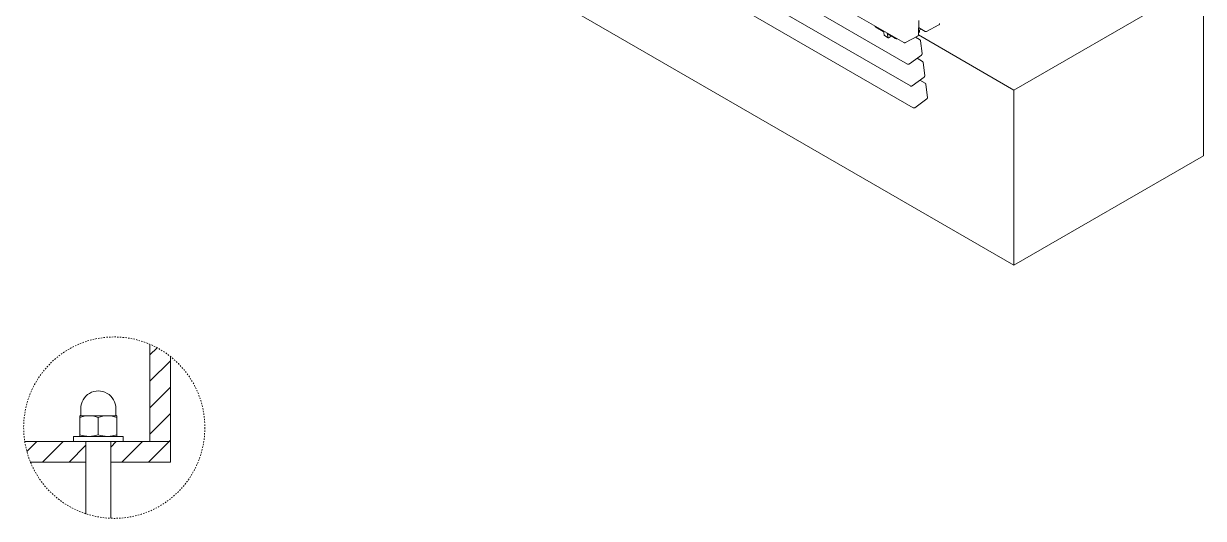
# Model space of a CAD drawing. Header units: inches. Extents: x -12 to 176, y -4 to 123.
# Drawn here: x 80.5 to 167.2, y 17.6 to 54 of the extents above; entities that cross this region are included whole.
import ezdxf

# ---------------------------------------------------------------- set-up
doc = ezdxf.new("R2010")
doc.units = ezdxf.units.IN
doc.linetypes.add('HIDDEN', pattern=[1.905, 1.27, -0.635])
doc.layers.add('ZANO_R', color=7, linetype='Continuous', lineweight=0)
doc.layers.add('ZANO_R_przerywana', color=250, linetype='HIDDEN', lineweight=0)

msp = doc.modelspace()

# ---------------------------------------------------------------- linework, layer by layer
at = {"layer": 'ZANO_R'}
for p, q in [((145.20497, 52.57838), (95.26202, 81.41296)), ((145.48089, 51.00074), (95.53795, 79.83531)), ((145.6808, 49.39572), (95.73786, 78.23029)), ((145.88071, 47.79069), (95.93777, 76.62527)), ((90.71982, 72.3518), (153.29419, 36.22447)), ((153.29419, 49.08269), (167.21363, 57.11909)), ((167.21363, 57.11909), (167.21363, 44.26086)), ((143.08241, 53.78399), (143.08311, 53.80344)), ((143.08275, 53.78066), (143.08241, 53.78399)), ((143.08321, 53.77733), (143.08275, 53.78066)), ((143.08378, 53.77403), (143.08321, 53.77733)), ((143.08446, 53.77074), (143.08378, 53.77403)), ((143.08526, 53.76748), (143.08446, 53.77074)), ((143.08617, 53.76426), (143.08526, 53.76748)), ((143.08719, 53.76106), (143.08617, 53.76426)), ((143.08833, 53.7579), (143.08719, 53.76106)), ((143.08957, 53.75479), (143.08833, 53.7579)), ((143.09091, 53.75172), (143.08957, 53.75479)), ((143.09237, 53.74869), (143.09091, 53.75172)), ((143.09392, 53.74572), (143.09237, 53.74869)), ((143.09558, 53.74281), (143.09392, 53.74572)), ((146.30972, 54.19633), (146.2721, 53.14687)), ((147.76685, 53.86994), (146.8768, 53.39951)), ((147.77035, 53.87186), (147.76685, 53.86994)), ((147.77378, 53.87391), (147.77035, 53.87186)), ((147.77714, 53.87607), (147.77378, 53.87391)), ((147.78043, 53.87834), (147.77714, 53.87607)), ((147.78364, 53.88072), (147.78043, 53.87834)), ((147.78677, 53.88321), (147.78364, 53.88072)), ((147.78981, 53.8858), (147.78677, 53.88321)), ((147.79276, 53.88849), (147.78981, 53.8858)), ((147.79561, 53.89129), (147.79276, 53.88849)), ((147.79838, 53.89417), (147.79561, 53.89129)), ((147.80104, 53.89715), (147.79838, 53.89417)), ((147.8036, 53.90022), (147.80104, 53.89715)), ((147.80605, 53.90337), (147.8036, 53.90022)), ((147.8084, 53.90661), (147.80605, 53.90337)), ((147.81064, 53.90992), (147.8084, 53.90661)), ((147.81276, 53.9133), (147.81064, 53.90992)), ((147.81477, 53.91676), (147.81276, 53.9133)), ((147.81666, 53.92028), (147.81477, 53.91676)), ((147.81843, 53.92386), (147.81666, 53.92028)), ((147.82007, 53.9275), (147.81843, 53.92386)), ((147.8216, 53.93119), (147.82007, 53.9275)), ((147.82299, 53.93494), (147.8216, 53.93119)), ((147.82426, 53.93873), (147.82299, 53.93494)), ((147.8254, 53.94256), (147.82426, 53.93873)), ((147.82641, 53.94642), (147.8254, 53.94256)), ((147.82729, 53.95032), (147.82641, 53.94642)), ((147.82804, 53.95424), (147.82729, 53.95032)), ((147.82866, 53.95819), (147.82804, 53.95424)), ((147.82914, 53.96216), (147.82866, 53.95819)), ((147.82948, 53.96614), (147.82914, 53.96216)), ((147.82969, 53.97013), (147.82948, 53.96614)), ((143.09734, 53.73995), (143.09558, 53.74281)), ((143.0992, 53.73716), (143.09734, 53.73995)), ((143.10115, 53.73443), (143.0992, 53.73716)), ((143.10319, 53.73177), (143.10115, 53.73443)), ((143.10533, 53.72918), (143.10319, 53.73177)), ((143.10755, 53.72667), (143.10533, 53.72918)), ((143.10986, 53.72424), (143.10755, 53.72667)), ((143.11226, 53.72189), (143.10986, 53.72424)), ((143.11473, 53.71962), (143.11226, 53.72189)), ((143.11728, 53.71745), (143.11473, 53.71962)), ((143.11991, 53.71536), (143.11728, 53.71745)), ((143.1226, 53.71336), (143.11991, 53.71536)), ((143.12536, 53.71146), (143.1226, 53.71336)), ((143.12819, 53.70965), (143.12536, 53.71146)), ((143.13108, 53.70794), (143.12819, 53.70965)), ((143.13402, 53.70634), (143.13108, 53.70794)), ((143.13702, 53.70483), (143.13402, 53.70634)), ((143.14007, 53.70344), (143.13702, 53.70483)), ((143.69128, 53.38519), (143.14007, 53.70344)), ((143.69128, 53.38519), (143.69364, 53.45095)), ((143.71843, 53.39954), (143.69128, 53.38519)), ((143.71365, 53.43939), (143.75003, 53.13582)), ((143.75003, 53.13582), (143.75015, 53.13397)), ((143.75015, 53.13397), (143.75033, 53.13212)), ((143.75033, 53.13212), (143.75057, 53.13028)), ((143.75057, 53.13028), (143.75088, 53.12844)), ((143.75088, 53.12844), (143.75125, 53.12662)), ((143.75125, 53.12662), (143.75169, 53.12482)), ((143.75169, 53.12482), (143.75219, 53.12303)), ((143.75219, 53.12303), (143.75274, 53.12126)), ((143.75274, 53.12126), (143.75337, 53.11951)), ((143.75337, 53.11951), (143.75405, 53.11778)), ((143.75405, 53.11778), (143.75479, 53.11607)), ((143.75479, 53.11607), (143.75558, 53.1144)), ((143.75558, 53.1144), (143.75644, 53.11275)), ((143.75644, 53.11275), (143.75736, 53.11113)), ((143.75736, 53.11113), (143.75832, 53.10955)), ((143.75832, 53.10955), (143.75935, 53.108)), ((143.75935, 53.108), (143.76042, 53.10648)), ((143.76042, 53.10648), (143.76155, 53.10501)), ((143.76155, 53.10501), (143.76273, 53.10357)), ((143.76273, 53.10357), (143.76396, 53.10218)), ((143.76396, 53.10218), (143.76524, 53.10083)), ((143.76524, 53.10083), (143.76656, 53.09952)), ((143.76656, 53.09952), (143.76793, 53.09827)), ((143.76793, 53.09827), (143.76934, 53.09706)), ((143.76934, 53.09706), (143.77079, 53.0959)), ((143.77079, 53.0959), (143.77228, 53.09479)), ((143.77228, 53.09479), (143.7738, 53.09373)), ((144.05132, 52.9335), (143.7738, 53.09373)), ((143.98316, 53.28379), (143.9808, 53.21804)), ((144.53201, 52.8998), (143.9808, 53.21804)), ((144.00068, 53.20656), (144.02842, 52.97509)), ((144.02842, 52.97509), (144.0287, 52.97296)), ((144.0287, 52.97296), (144.02904, 52.97085)), ((144.02904, 52.97085), (144.02942, 52.96878)), ((144.02942, 52.96878), (144.02985, 52.96673)), ((144.02985, 52.96673), (144.03033, 52.96472)), ((144.03033, 52.96472), (144.03086, 52.96274)), ((144.03086, 52.96274), (144.03144, 52.9608)), ((144.03144, 52.9608), (144.03207, 52.9589)), ((144.03207, 52.9589), (144.03275, 52.95704)), ((144.03275, 52.95704), (144.03348, 52.95523)), ((144.03348, 52.95523), (144.03426, 52.95346)), ((144.03426, 52.95346), (144.03509, 52.95174)), ((144.03509, 52.95174), (144.03597, 52.95007)), ((144.03597, 52.95007), (144.03642, 52.94925)), ((144.03642, 52.94925), (144.03689, 52.94845)), ((144.03689, 52.94845), (144.03737, 52.94766)), ((144.03737, 52.94766), (144.03786, 52.94689)), ((144.03786, 52.94689), (144.03836, 52.94612)), ((144.03836, 52.94612), (144.03888, 52.94537)), ((144.03888, 52.94537), (144.0394, 52.94464)), ((144.0394, 52.94464), (144.03994, 52.94392)), ((144.03994, 52.94392), (144.04049, 52.94321)), ((144.04049, 52.94321), (144.04105, 52.94252)), ((144.04105, 52.94252), (144.04162, 52.94184)), ((144.04162, 52.94184), (144.04219, 52.94118)), ((144.04219, 52.94118), (144.04279, 52.94053)), ((144.04279, 52.94053), (144.04339, 52.9399)), ((144.04339, 52.9399), (144.044, 52.93928)), ((144.044, 52.93928), (144.04462, 52.93868)), ((144.04462, 52.93868), (144.04525, 52.93809)), ((144.04525, 52.93809), (144.04589, 52.93752)), ((144.04589, 52.93752), (144.04654, 52.93697)), ((144.04654, 52.93697), (144.04719, 52.93643)), ((144.04719, 52.93643), (144.04786, 52.9359)), ((144.04786, 52.9359), (144.04854, 52.93539)), ((144.04854, 52.93539), (144.04922, 52.9349)), ((144.04922, 52.9349), (144.04992, 52.93442)), ((144.04992, 52.93442), (144.05062, 52.93396)), ((144.05062, 52.93396), (144.05133, 52.93352)), ((144.05133, 52.93352), (144.05205, 52.93309)), ((144.05205, 52.93309), (144.05278, 52.93267)), ((144.05278, 52.93267), (144.05351, 52.93228)), ((144.05351, 52.93228), (144.05425, 52.9319)), ((144.05425, 52.9319), (144.055, 52.93153)), ((144.055, 52.93153), (144.05575, 52.93118)), ((144.05575, 52.93118), (144.05651, 52.93085)), ((144.05651, 52.93085), (144.05728, 52.93053)), ((144.05728, 52.93053), (144.05806, 52.93023)), ((144.05806, 52.93023), (144.05884, 52.92995)), ((144.05884, 52.92995), (144.05962, 52.92968)), ((144.05962, 52.92968), (144.06042, 52.92943)), ((144.06042, 52.92943), (144.06122, 52.92919)), ((144.06122, 52.92919), (144.06202, 52.92896)), ((144.06202, 52.92896), (144.06284, 52.92876)), ((144.06284, 52.92876), (144.06367, 52.92856)), ((144.06367, 52.92856), (144.0645, 52.92839)), ((144.0645, 52.92839), (144.06535, 52.92822)), ((144.06535, 52.92822), (144.0662, 52.92808)), ((144.0662, 52.92808), (144.06706, 52.92795)), ((144.06706, 52.92795), (144.06793, 52.92783)), ((144.06793, 52.92783), (144.0688, 52.92773)), ((144.0688, 52.92773), (144.06969, 52.92765)), ((144.06969, 52.92765), (144.07058, 52.92758)), ((144.07058, 52.92758), (144.07148, 52.92753)), ((144.07148, 52.92753), (144.07239, 52.92749)), ((144.07239, 52.92749), (144.0733, 52.92747)), ((144.0733, 52.92747), (144.07422, 52.92747)), ((144.07422, 52.92747), (144.07515, 52.92749)), ((144.07515, 52.92749), (144.07608, 52.92752)), ((144.07608, 52.92752), (144.07797, 52.92763)), ((144.07797, 52.92763), (144.07988, 52.9278)), ((144.07988, 52.9278), (144.08181, 52.92805)), ((144.08181, 52.92805), (144.08377, 52.92836)), ((144.08377, 52.92836), (144.08574, 52.92874)), ((144.08574, 52.92874), (144.08773, 52.92918)), ((144.08773, 52.92918), (144.08974, 52.92969)), ((144.08974, 52.92969), (144.09176, 52.93026)), ((144.09176, 52.93026), (144.09379, 52.9309)), ((144.09379, 52.9309), (144.09583, 52.93161)), ((144.09583, 52.93161), (144.09788, 52.93238)), ((144.09788, 52.93238), (144.09993, 52.93321)), ((144.09993, 52.93321), (144.10199, 52.9341)), ((144.10199, 52.9341), (144.10405, 52.93505)), ((144.10405, 52.93505), (144.1061, 52.93607)), ((144.1061, 52.93607), (144.10816, 52.93714)), ((144.10816, 52.93714), (144.11022, 52.93826)), ((144.11022, 52.93826), (144.11226, 52.93945)), ((144.11226, 52.93945), (144.1143, 52.94068)), ((144.1143, 52.94068), (144.11633, 52.94197)), ((144.11633, 52.94197), (144.11835, 52.94331)), ((144.11835, 52.94331), (144.12036, 52.94469)), ((144.12036, 52.94469), (144.12235, 52.94612)), ((144.12235, 52.94612), (144.26758, 53.05247)), ((144.54156, 52.89501), (144.53201, 52.8998)), ((144.55126, 52.89055), (144.54156, 52.89501)), ((144.5611, 52.88643), (144.55126, 52.89055)), ((144.57108, 52.88264), (144.5611, 52.88643)), ((144.58119, 52.87919), (144.57108, 52.88264)), ((144.5914, 52.87609), (144.58119, 52.87919)), ((146.20926, 53.04668), (145.31921, 52.57625)), ((146.06942, 52.97277), (146.36347, 52.803)), ((146.21276, 53.04861), (146.20926, 53.04668)), ((146.2162, 53.05065), (146.21276, 53.04861)), ((146.21956, 53.05281), (146.2162, 53.05065)), ((146.22284, 53.05508), (146.21956, 53.05281)), ((146.22605, 53.05746), (146.22284, 53.05508)), ((146.22918, 53.05995), (146.22605, 53.05746)), ((146.23222, 53.06254), (146.22918, 53.05995)), ((146.23517, 53.06524), (146.23222, 53.06254)), ((146.23803, 53.06803), (146.23517, 53.06524)), ((146.24079, 53.07092), (146.23803, 53.06803)), ((146.24345, 53.0739), (146.24079, 53.07092)), ((146.24601, 53.07696), (146.24345, 53.0739)), ((146.24847, 53.08012), (146.24601, 53.07696)), ((146.25081, 53.08335), (146.24847, 53.08012)), ((146.25305, 53.08666), (146.25081, 53.08335)), ((146.25517, 53.09004), (146.25305, 53.08666)), ((146.25718, 53.0935), (146.25517, 53.09004)), ((146.25907, 53.09702), (146.25718, 53.0935)), ((146.26084, 53.1006), (146.25907, 53.09702)), ((146.26249, 53.10424), (146.26084, 53.1006)), ((146.26401, 53.10794), (146.26249, 53.10424)), ((146.26541, 53.11168), (146.26401, 53.10794)), ((146.26668, 53.11547), (146.26541, 53.11168)), ((146.26782, 53.1193), (146.26668, 53.11547)), ((146.26883, 53.12316), (146.26782, 53.1193)), ((146.26971, 53.12706), (146.26883, 53.12316)), ((146.27045, 53.13099), (146.26971, 53.12706)), ((146.27107, 53.13493), (146.27045, 53.13099)), ((146.27155, 53.1389), (146.27107, 53.13493)), ((153.29419, 49.08269), (146.27137, 53.13732)), ((146.27189, 53.14288), (146.27155, 53.1389)), ((146.2721, 53.14687), (146.27189, 53.14288)), ((146.28344, 53.46311), (146.46976, 53.57068)), ((146.76255, 53.40164), (146.291, 53.67389)), ((146.35194, 53.30978), (146.35194, 53.50266)), ((146.76615, 53.39965), (146.76255, 53.40164)), ((146.76981, 53.39778), (146.76615, 53.39965)), ((146.77354, 53.39604), (146.76981, 53.39778)), ((146.77733, 53.39443), (146.77354, 53.39604)), ((146.78116, 53.39296), (146.77733, 53.39443)), ((146.78505, 53.39162), (146.78116, 53.39296)), ((146.78898, 53.39041), (146.78505, 53.39162)), ((146.79296, 53.38934), (146.78898, 53.39041)), ((146.79696, 53.38842), (146.79296, 53.38934)), ((146.801, 53.38763), (146.79696, 53.38842)), ((146.80506, 53.38698), (146.801, 53.38763)), ((146.80914, 53.38648), (146.80506, 53.38698)), ((146.81324, 53.38611), (146.80914, 53.38648)), ((146.81734, 53.38589), (146.81324, 53.38611)), ((146.82146, 53.38582), (146.81734, 53.38589)), ((146.82557, 53.38588), (146.82146, 53.38582)), ((146.82968, 53.38609), (146.82557, 53.38588)), ((146.83377, 53.38644), (146.82968, 53.38609)), ((146.83786, 53.38694), (146.83377, 53.38644)), ((146.84192, 53.38758), (146.83786, 53.38694)), ((146.84596, 53.38835), (146.84192, 53.38758)), ((146.84997, 53.38927), (146.84596, 53.38835)), ((146.85394, 53.39033), (146.84997, 53.38927)), ((146.85788, 53.39152), (146.85394, 53.39033)), ((146.86177, 53.39285), (146.85788, 53.39152)), ((146.86561, 53.39432), (146.86177, 53.39285)), ((146.8694, 53.39592), (146.86561, 53.39432)), ((146.87313, 53.39765), (146.8694, 53.39592)), ((146.8768, 53.39951), (146.87313, 53.39765)), ((144.60172, 52.87333), (144.5914, 52.87609)), ((144.61212, 52.87093), (144.60172, 52.87333)), ((144.6226, 52.86889), (144.61212, 52.87093)), ((144.63314, 52.8672), (144.6226, 52.86889)), ((144.64373, 52.86587), (144.63314, 52.8672)), ((144.65437, 52.8649), (144.64373, 52.86587)), ((144.66503, 52.86429), (144.65437, 52.8649)), ((144.6757, 52.86405), (144.66503, 52.86429)), ((144.68637, 52.86417), (144.6757, 52.86405)), ((144.69704, 52.86465), (144.68637, 52.86417)), ((144.70768, 52.86549), (144.69704, 52.86465)), ((145.20856, 52.57639), (145.20497, 52.57838)), ((145.21223, 52.57452), (145.20856, 52.57639)), ((145.21595, 52.57278), (145.21223, 52.57452)), ((145.21974, 52.57117), (145.21595, 52.57278)), ((145.22358, 52.5697), (145.21974, 52.57117)), ((145.22747, 52.56836), (145.22358, 52.5697)), ((145.2314, 52.56715), (145.22747, 52.56836)), ((145.23537, 52.56609), (145.2314, 52.56715)), ((145.23938, 52.56516), (145.23537, 52.56609)), ((145.24341, 52.56437), (145.23938, 52.56516)), ((145.24747, 52.56372), (145.24341, 52.56437)), ((145.25155, 52.56322), (145.24747, 52.56372)), ((145.25565, 52.56286), (145.25155, 52.56322)), ((145.25976, 52.56264), (145.25565, 52.56286)), ((145.26387, 52.56256), (145.25976, 52.56264)), ((145.26798, 52.56263), (145.26387, 52.56256)), ((145.27209, 52.56284), (145.26798, 52.56263)), ((145.27619, 52.56319), (145.27209, 52.56284)), ((145.28027, 52.56368), (145.27619, 52.56319)), ((145.28433, 52.56432), (145.28027, 52.56368)), ((145.28837, 52.5651), (145.28433, 52.56432)), ((145.29238, 52.56601), (145.28837, 52.5651)), ((145.29635, 52.56707), (145.29238, 52.56601)), ((145.30029, 52.56827), (145.29635, 52.56707)), ((145.30418, 52.5696), (145.30029, 52.56827)), ((145.30802, 52.57106), (145.30418, 52.5696)), ((145.31181, 52.57266), (145.30802, 52.57106)), ((145.31554, 52.57439), (145.31181, 52.57266)), ((145.31921, 52.57625), (145.31554, 52.57439)), ((146.36347, 52.803), (146.36693, 52.80092)), ((146.36693, 52.80092), (146.37032, 52.79872)), ((146.37032, 52.79872), (146.37363, 52.79641)), ((146.37363, 52.79641), (146.37686, 52.79399)), ((146.37686, 52.79399), (146.38001, 52.79146)), ((146.38001, 52.79146), (146.38307, 52.78882)), ((146.38307, 52.78882), (146.38603, 52.78608)), ((146.38603, 52.78608), (146.3889, 52.78324)), ((146.3889, 52.78324), (146.39168, 52.7803)), ((146.39168, 52.7803), (146.39435, 52.77727)), ((146.39435, 52.77727), (146.39691, 52.77415)), ((146.39691, 52.77415), (146.39937, 52.77094)), ((146.39937, 52.77094), (146.40171, 52.76766)), ((146.40171, 52.76766), (146.40395, 52.76429)), ((146.40395, 52.76429), (146.40606, 52.76085)), ((146.40606, 52.76085), (146.40806, 52.75734)), ((146.40806, 52.75734), (146.40993, 52.75376)), ((146.40993, 52.75376), (146.41169, 52.75013)), ((146.41169, 52.75013), (146.41331, 52.74643)), ((146.41331, 52.74643), (146.41481, 52.74268)), ((146.41481, 52.74268), (146.41618, 52.73888)), ((146.41618, 52.73888), (146.41742, 52.73504)), ((146.41742, 52.73504), (146.41853, 52.73115)), ((146.41853, 52.73115), (146.4195, 52.72723)), ((146.4195, 52.72723), (146.42034, 52.72328)), ((146.42034, 52.72328), (146.42105, 52.71931)), ((146.42105, 52.71931), (146.42162, 52.71531)), ((146.42162, 52.71531), (146.54008, 51.76418)), ((146.49266, 51.65429), (145.60973, 51.00774)), ((146.1754, 51.42197), (146.56338, 51.19797)), ((146.49588, 51.65674), (146.49266, 51.65429)), ((146.49902, 51.65929), (146.49588, 51.65674)), ((146.50207, 51.66196), (146.49902, 51.65929)), ((146.50503, 51.66472), (146.50207, 51.66196)), ((146.50789, 51.66759), (146.50503, 51.66472)), ((146.51065, 51.67055), (146.50789, 51.66759)), ((146.51331, 51.6736), (146.51065, 51.67055)), ((146.51586, 51.67675), (146.51331, 51.6736)), ((146.5183, 51.67998), (146.51586, 51.67675)), ((146.52063, 51.68329), (146.5183, 51.67998)), ((146.52284, 51.68668), (146.52063, 51.68329)), ((146.52494, 51.69014), (146.52284, 51.68668)), ((146.52692, 51.69367), (146.52494, 51.69014)), ((146.52877, 51.69727), (146.52692, 51.69367)), ((146.5305, 51.70093), (146.52877, 51.69727)), ((146.53211, 51.70465), (146.5305, 51.70093)), ((146.53358, 51.70842), (146.53211, 51.70465)), ((146.53493, 51.71224), (146.53358, 51.70842)), ((146.53614, 51.7161), (146.53493, 51.71224)), ((146.53722, 51.72), (146.53614, 51.7161)), ((146.53817, 51.72394), (146.53722, 51.72)), ((146.53898, 51.7279), (146.53817, 51.72394)), ((146.53966, 51.7319), (146.53898, 51.7279)), ((146.54019, 51.73591), (146.53966, 51.7319)), ((146.54008, 51.76418), (146.54051, 51.76016)), ((146.54059, 51.73994), (146.54019, 51.73591)), ((146.54051, 51.76016), (146.54081, 51.75612)), ((146.54085, 51.74398), (146.54059, 51.73994)), ((146.54081, 51.75612), (146.54096, 51.75207)), ((146.54098, 51.74802), (146.54085, 51.74398)), ((146.54096, 51.75207), (146.54098, 51.74802)), ((146.56338, 51.19797), (146.56684, 51.19589)), ((146.56684, 51.19589), (146.57023, 51.1937)), ((146.57023, 51.1937), (146.57354, 51.19139)), ((146.57354, 51.19139), (146.57677, 51.18896)), ((146.57677, 51.18896), (146.57992, 51.18643)), ((146.57992, 51.18643), (146.58298, 51.18379)), ((146.58298, 51.18379), (146.58594, 51.18105)), ((146.58594, 51.18105), (146.58882, 51.17821)), ((146.58882, 51.17821), (146.59159, 51.17528)), ((146.59159, 51.17528), (146.59426, 51.17225)), ((146.59426, 51.17225), (146.59682, 51.16913)), ((146.59682, 51.16913), (146.59928, 51.16592)), ((146.59928, 51.16592), (146.60163, 51.16263)), ((146.60163, 51.16263), (146.60386, 51.15927)), ((146.60386, 51.15927), (146.60597, 51.15583)), ((146.60597, 51.15583), (146.60797, 51.15232)), ((146.60797, 51.15232), (146.60985, 51.14874)), ((146.60985, 51.14874), (146.6116, 51.1451)), ((146.6116, 51.1451), (146.61322, 51.1414)), ((145.4844, 50.99879), (145.48089, 51.00074)), ((145.48797, 50.99697), (145.4844, 50.99879)), ((145.49161, 50.99526), (145.48797, 50.99697)), ((145.4953, 50.99368), (145.49161, 50.99526)), ((145.49904, 50.99223), (145.4953, 50.99368)), ((145.50283, 50.9909), (145.49904, 50.99223)), ((145.50666, 50.98971), (145.50283, 50.9909)), ((145.51053, 50.98864), (145.50666, 50.98971)), ((145.51444, 50.98771), (145.51053, 50.98864)), ((145.51837, 50.98691), (145.51444, 50.98771)), ((145.52233, 50.98624), (145.51837, 50.98691)), ((145.52631, 50.98571), (145.52233, 50.98624)), ((145.5303, 50.98531), (145.52631, 50.98571)), ((145.53431, 50.98505), (145.5303, 50.98531)), ((145.53832, 50.98493), (145.53431, 50.98505)), ((145.54234, 50.98494), (145.53832, 50.98493)), ((145.54635, 50.98509), (145.54234, 50.98494)), ((145.55035, 50.98538), (145.54635, 50.98509)), ((145.55434, 50.9858), (145.55035, 50.98538)), ((145.55832, 50.98636), (145.55434, 50.9858)), ((145.56227, 50.98705), (145.55832, 50.98636)), ((145.5662, 50.98787), (145.56227, 50.98705)), ((145.5701, 50.98883), (145.5662, 50.98787)), ((145.57396, 50.98992), (145.5701, 50.98883)), ((145.57779, 50.99115), (145.57396, 50.98992)), ((145.58157, 50.9925), (145.57779, 50.99115)), ((145.5853, 50.99397), (145.58157, 50.9925)), ((145.58898, 50.99558), (145.5853, 50.99397)), ((145.5926, 50.99731), (145.58898, 50.99558)), ((145.59617, 50.99916), (145.5926, 50.99731)), ((145.59966, 51.00113), (145.59617, 50.99916)), ((145.60309, 51.00322), (145.59966, 51.00113)), ((145.60645, 51.00542), (145.60309, 51.00322)), ((145.60973, 51.00774), (145.60645, 51.00542)), ((146.61322, 51.1414), (146.61472, 51.13765)), ((146.61472, 51.13765), (146.61609, 51.13386)), ((146.61609, 51.13386), (146.61733, 51.13001)), ((146.61733, 51.13001), (146.61844, 51.12613)), ((146.61844, 51.12613), (146.61942, 51.12221)), ((146.61942, 51.12221), (146.62026, 51.11826)), ((146.62026, 51.11826), (146.62096, 51.11428)), ((146.62096, 51.11428), (146.62153, 51.11028)), ((146.62153, 51.11028), (146.73999, 50.15916)), ((146.69257, 50.04927), (145.80964, 49.40271)), ((146.37531, 49.81694), (146.76329, 49.59295)), ((146.69579, 50.05171), (146.69257, 50.04927)), ((146.69893, 50.05427), (146.69579, 50.05171)), ((146.70198, 50.05693), (146.69893, 50.05427)), ((146.70494, 50.0597), (146.70198, 50.05693)), ((146.7078, 50.06256), (146.70494, 50.0597)), ((146.71056, 50.06553), (146.7078, 50.06256)), ((146.71322, 50.06858), (146.71056, 50.06553)), ((146.71577, 50.07172), (146.71322, 50.06858)), ((146.71821, 50.07495), (146.71577, 50.07172)), ((146.72054, 50.07826), (146.71821, 50.07495)), ((146.72275, 50.08165), (146.72054, 50.07826)), ((146.72485, 50.08512), (146.72275, 50.08165)), ((146.72683, 50.08865), (146.72485, 50.08512)), ((146.72868, 50.09225), (146.72683, 50.08865)), ((146.73041, 50.09591), (146.72868, 50.09225)), ((146.73202, 50.09962), (146.73041, 50.09591)), ((146.73349, 50.10339), (146.73202, 50.09962)), ((146.73484, 50.10721), (146.73349, 50.10339)), ((146.73605, 50.11108), (146.73484, 50.10721)), ((146.73713, 50.11498), (146.73605, 50.11108)), ((146.73808, 50.11891), (146.73713, 50.11498)), ((146.73889, 50.12288), (146.73808, 50.11891)), ((146.73957, 50.12687), (146.73889, 50.12288)), ((146.7401, 50.13088), (146.73957, 50.12687)), ((146.73999, 50.15916), (146.74042, 50.15513)), ((146.7405, 50.13491), (146.7401, 50.13088)), ((146.74042, 50.15513), (146.74072, 50.15109)), ((146.74077, 50.13895), (146.7405, 50.13491)), ((146.74072, 50.15109), (146.74087, 50.14705)), ((146.74089, 50.143), (146.74077, 50.13895)), ((146.74087, 50.14705), (146.74089, 50.143)), ((146.76329, 49.59295), (146.76675, 49.59087)), ((146.76675, 49.59087), (146.77014, 49.58867)), ((146.77014, 49.58867), (146.77345, 49.58636)), ((146.77345, 49.58636), (146.77668, 49.58394)), ((146.77668, 49.58394), (146.77983, 49.58141)), ((146.77983, 49.58141), (146.78289, 49.57877)), ((146.78289, 49.57877), (146.78586, 49.57603)), ((146.78586, 49.57603), (146.78873, 49.57319)), ((146.78873, 49.57319), (146.7915, 49.57025)), ((146.7915, 49.57025), (146.79417, 49.56722)), ((146.79417, 49.56722), (146.79673, 49.5641)), ((146.79673, 49.5641), (146.79919, 49.5609)), ((146.79919, 49.5609), (146.80154, 49.55761)), ((146.80154, 49.55761), (146.80377, 49.55424)), ((146.80377, 49.55424), (146.80588, 49.5508)), ((146.80588, 49.5508), (146.80788, 49.54729)), ((146.80788, 49.54729), (146.80976, 49.54372)), ((146.80976, 49.54372), (146.81151, 49.54008)), ((146.81151, 49.54008), (146.81314, 49.53638)), ((146.81314, 49.53638), (146.81464, 49.53263)), ((146.81464, 49.53263), (146.81601, 49.52883)), ((146.81601, 49.52883), (146.81725, 49.52499)), ((146.81725, 49.52499), (146.81835, 49.5211)), ((146.81835, 49.5211), (146.81933, 49.51718)), ((146.81933, 49.51718), (146.82017, 49.51323)), ((146.82017, 49.51323), (146.82087, 49.50926)), ((146.82087, 49.50926), (146.82144, 49.50526)), ((146.82144, 49.50526), (146.9399, 48.55413)), ((145.68431, 49.39377), (145.6808, 49.39572)), ((145.68789, 49.39194), (145.68431, 49.39377)), ((145.69152, 49.39024), (145.68789, 49.39194)), ((145.69521, 49.38866), (145.69152, 49.39024)), ((145.69895, 49.3872), (145.69521, 49.38866)), ((145.70274, 49.38588), (145.69895, 49.3872)), ((145.70657, 49.38468), (145.70274, 49.38588)), ((145.71044, 49.38362), (145.70657, 49.38468)), ((145.71435, 49.38268), (145.71044, 49.38362)), ((145.71828, 49.38188), (145.71435, 49.38268)), ((145.72224, 49.38122), (145.71828, 49.38188)), ((145.72622, 49.38068), (145.72224, 49.38122)), ((145.73021, 49.38029), (145.72622, 49.38068)), ((145.73422, 49.38003), (145.73021, 49.38029)), ((145.73823, 49.37991), (145.73422, 49.38003)), ((145.74225, 49.37992), (145.73823, 49.37991)), ((145.74626, 49.38007), (145.74225, 49.37992)), ((145.75026, 49.38035), (145.74626, 49.38007)), ((145.75426, 49.38078), (145.75026, 49.38035)), ((145.75823, 49.38133), (145.75426, 49.38078)), ((145.76219, 49.38202), (145.75823, 49.38133)), ((145.76611, 49.38285), (145.76219, 49.38202)), ((145.77001, 49.38381), (145.76611, 49.38285)), ((145.77388, 49.3849), (145.77001, 49.38381)), ((145.7777, 49.38612), (145.77388, 49.3849)), ((145.78148, 49.38747), (145.7777, 49.38612)), ((145.78521, 49.38895), (145.78148, 49.38747)), ((145.78889, 49.39055), (145.78521, 49.38895)), ((145.79251, 49.39228), (145.78889, 49.39055)), ((145.79608, 49.39413), (145.79251, 49.39228)), ((145.79957, 49.3961), (145.79608, 49.39413)), ((145.803, 49.39819), (145.79957, 49.3961)), ((145.80636, 49.4004), (145.803, 49.39819)), ((145.80964, 49.40271), (145.80636, 49.4004)), ((146.9399, 48.55413), (146.94034, 48.55011)), ((146.94034, 48.55011), (146.94063, 48.54607)), ((146.94063, 48.54607), (146.94078, 48.54202)), ((153.29419, 36.22447), (153.29419, 49.08269)), ((145.88422, 47.78875), (145.88071, 47.79069)), ((145.8878, 47.78692), (145.88422, 47.78875)), ((145.89143, 47.78521), (145.8878, 47.78692)), ((145.89512, 47.78363), (145.89143, 47.78521)), ((145.89886, 47.78218), (145.89512, 47.78363)), ((145.90265, 47.78085), (145.89886, 47.78218)), ((145.90648, 47.77966), (145.90265, 47.78085)), ((145.91036, 47.77859), (145.90648, 47.77966)), ((145.91426, 47.77766), (145.91036, 47.77859)), ((145.91819, 47.77686), (145.91426, 47.77766)), ((145.92215, 47.77619), (145.91819, 47.77686)), ((145.92613, 47.77566), (145.92215, 47.77619)), ((145.93013, 47.77526), (145.92613, 47.77566)), ((145.93413, 47.775), (145.93013, 47.77526)), ((145.93814, 47.77488), (145.93413, 47.775)), ((145.94216, 47.77489), (145.93814, 47.77488)), ((145.94617, 47.77504), (145.94216, 47.77489)), ((145.95017, 47.77533), (145.94617, 47.77504)), ((145.95417, 47.77575), (145.95017, 47.77533)), ((145.95814, 47.77631), (145.95417, 47.77575)), ((145.9621, 47.777), (145.95814, 47.77631)), ((145.96603, 47.77783), (145.9621, 47.777)), ((145.96992, 47.77878), (145.96603, 47.77783)), ((145.97379, 47.77987), (145.96992, 47.77878)), ((145.97761, 47.7811), (145.97379, 47.77987)), ((145.98139, 47.78245), (145.97761, 47.7811)), ((145.98512, 47.78393), (145.98139, 47.78245)), ((145.9888, 47.78553), (145.98512, 47.78393)), ((145.99243, 47.78726), (145.9888, 47.78553)), ((145.99599, 47.78911), (145.99243, 47.78726)), ((145.99949, 47.79108), (145.99599, 47.78911)), ((146.00291, 47.79317), (145.99949, 47.79108)), ((146.00627, 47.79537), (146.00291, 47.79317)), ((146.00955, 47.79769), (146.00627, 47.79537)), ((146.89248, 48.44424), (146.00955, 47.79769)), ((146.89571, 48.44669), (146.89248, 48.44424)), ((146.89884, 48.44925), (146.89571, 48.44669)), ((146.90189, 48.45191), (146.89884, 48.44925)), ((146.90485, 48.45467), (146.90189, 48.45191)), ((146.90771, 48.45754), (146.90485, 48.45467)), ((146.91047, 48.4605), (146.90771, 48.45754)), ((146.91313, 48.46356), (146.91047, 48.4605)), ((146.91568, 48.4667), (146.91313, 48.46356)), ((146.91812, 48.46993), (146.91568, 48.4667)), ((146.92045, 48.47324), (146.91812, 48.46993)), ((146.92267, 48.47663), (146.92045, 48.47324)), ((146.92476, 48.48009), (146.92267, 48.47663)), ((146.92674, 48.48362), (146.92476, 48.48009)), ((146.92859, 48.48722), (146.92674, 48.48362)), ((146.93033, 48.49088), (146.92859, 48.48722)), ((146.93193, 48.4946), (146.93033, 48.49088)), ((146.93341, 48.49837), (146.93193, 48.4946)), ((146.93475, 48.50219), (146.93341, 48.49837)), ((146.93596, 48.50605), (146.93475, 48.50219)), ((146.93705, 48.50995), (146.93596, 48.50605)), ((146.93799, 48.51389), (146.93705, 48.50995)), ((146.9388, 48.51786), (146.93799, 48.51389)), ((146.93948, 48.52185), (146.9388, 48.51786)), ((146.94002, 48.52586), (146.93948, 48.52185)), ((146.94042, 48.52989), (146.94002, 48.52586)), ((146.94068, 48.53393), (146.94042, 48.52989)), ((146.9408, 48.53797), (146.94068, 48.53393)), ((146.94078, 48.54202), (146.9408, 48.53797)), ((153.29419, 36.22447), (167.21363, 44.26086)), ((89.8079, 30.43209), (89.8079, 23.28493)), ((89.8079, 29.65212), (90.33477, 30.17899)), ((91.32359, 29.5303), (91.32359, 23.28493)), ((89.8079, 27.70764), (91.32359, 29.22334)), ((89.8079, 25.76317), (91.32359, 27.27886)), ((84.65454, 25.05771), (84.65454, 25.17955)), ((85.3366, 25.17955), (84.65454, 25.17955)), ((84.65454, 25.05771), (84.9887, 25.14611)), ((84.73033, 25.71004), (84.73033, 25.21745)), ((84.9887, 25.14611), (85.3366, 25.17955)), ((86.70072, 25.17955), (85.3366, 25.17955)), ((86.01867, 25.05771), (86.35282, 25.14611)), ((86.35282, 25.14611), (86.70072, 25.17955)), ((87.38279, 25.17955), (86.70072, 25.17955)), ((87.307, 25.21745), (87.307, 25.71004)), ((87.38279, 25.05771), (87.38279, 25.17955)), ((89.8079, 23.81869), (91.32359, 25.33439)), ((84.65454, 25.05771), (84.65454, 23.78569)), ((86.01867, 25.05771), (86.01867, 23.78569)), ((87.38279, 25.05771), (87.38279, 23.78569)), ((84.19983, 23.66386), (84.19983, 23.28494)), ((87.83749, 23.66386), (84.19983, 23.66386)), ((84.65454, 23.66386), (84.65454, 23.78569)), ((85.68451, 23.6973), (85.3366, 23.66386)), ((86.01867, 23.78569), (85.68451, 23.6973)), ((87.04862, 23.6973), (86.70072, 23.66386)), ((87.38279, 23.78569), (87.04862, 23.6973)), ((87.38279, 23.66386), (87.38279, 23.78569)), ((87.83749, 23.28494), (87.83749, 23.66386)), ((80.60667, 23.28833), (85.10925, 23.28493)), ((80.76357, 22.55226), (81.49947, 23.28817)), ((81.92502, 21.76924), (83.44221, 23.28643)), ((83.8695, 21.76924), (85.10925, 23.00899)), ((87.83749, 23.28494), (84.19983, 23.28494)), ((85.10925, 21.76924), (85.10925, 23.28493)), ((85.10925, 23.28493), (85.10925, 17.9787)), ((86.92808, 21.76924), (86.92808, 23.28493)), ((86.92808, 23.28493), (91.32359, 23.28493)), ((86.92808, 23.28493), (86.92808, 17.65062)), ((86.92808, 22.88335), (87.32966, 23.28493)), ((87.75844, 21.76924), (89.27414, 23.28493)), ((89.70292, 21.76924), (91.21861, 23.28493)), ((91.32359, 23.28493), (89.8079, 23.28493)), ((91.21861, 23.28493), (91.32359, 23.38991)), ((85.10925, 21.76924), (81.00098, 21.76924)), ((91.32359, 21.76924), (86.92808, 21.76924))]:
    msp.add_line(p, q, dxfattribs=at)
msp.add_lwpolyline([(91.32359, 23.28493), (91.32359, 21.76924)], dxfattribs=at)
for centre, radius, start, end in [((86.01867, 25.71005), 1.28834, 359.9997308, 180.0002692), ((84.69243, 25.21745), 0.0379, 270.0029354, 359.9902351), ((85.31916, 23.11189), 2.06774, 70.2269566, 89.5167659), ((86.68328, 23.11189), 2.06774, 70.2269566, 89.5167659), ((87.3449, 25.21745), 0.0379, 180.0097649, 269.9970646), ((85.35406, 25.73165), 2.06787, 250.2279308, 269.5162644), ((86.71818, 25.73165), 2.06787, 250.2279308, 269.5162644)]:
    msp.add_arc(centre, radius, start, end, dxfattribs=at)
at = {"layer": 'ZANO_R_przerywana', "color": 1, "ltscale": 0.05}
msp.add_circle((87.1897, 24.30684), 6.66136, dxfattribs=at)

doc.saveas('drawing.dxf')
